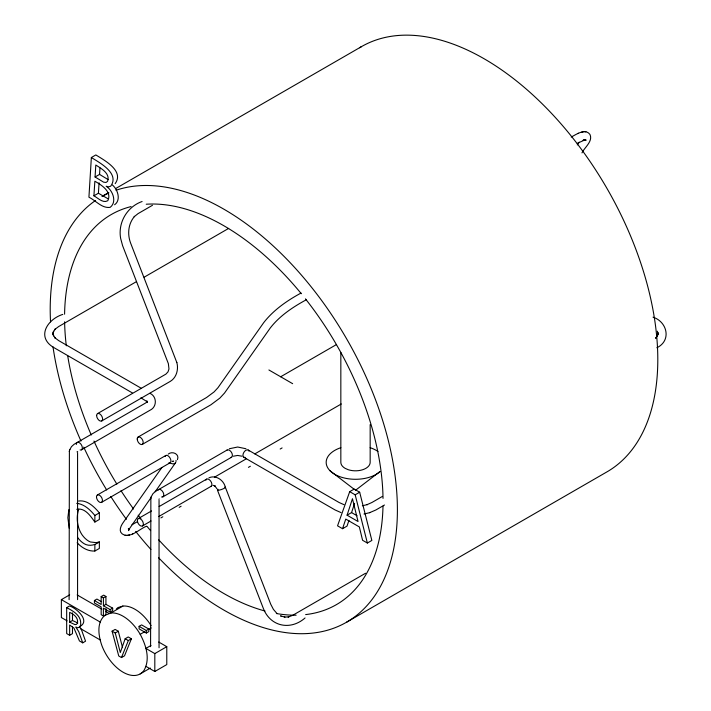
<?xml version="1.0" encoding="UTF-8"?>
<svg xmlns="http://www.w3.org/2000/svg" width="711" height="711" viewBox="0 0 711 711"><rect width="100%" height="100%" fill="white"/><g stroke="black" fill="none" stroke-linecap="round" stroke-linejoin="round"><path stroke-width="1.07" d="M91.355 157.522L88.928 197.214C95.754 200.458 101.86 208.554 110.125 207.363C117.244 202.066 112.8 190.272 106.152 186.264L108.667 186.806L110.676 186.238C119.892 173.466 100.011 162.952 91.355 157.522L95.843 154.936C104.499 160.357 124.389 170.871 115.164 183.651M95.07 176.995L95.798 165.032C101.22 168.525 110.489 173.448 107.592 181.349L106.028 182.46L103.628 182.176L95.07 176.995L99.558 174.408L99.958 167.885M93.914 195.818L94.856 181.234C101.291 184.842 112.32 191.712 107.796 200.715C102.997 203.577 97.922 197.934 93.914 195.818L98.411 193.232L99.078 182.807M69.394 451.005L69.109 599.684M150.865 498.047L150.581 646.663M68.86 509.609L67.865 517.732L69.207 528.273M657.337 335.939L658.084 332.677L658.084 334.463L657.337 331.202M177.439 459.644C179.821 454.009 172.293 450.712 168.24 454.098M69.776 449.716L71.491 446.641L74.077 444.295L145.648 402.977L147.106 401.884L146.981 401.208L147.337 402.293L146.528 401.164L147.106 401.679L140.876 397.831M151.247 496.758L152.963 493.674L155.549 491.337L227.12 450.019M69.26 451.441L69.838 449.494M150.741 498.482L151.319 496.536M158.935 499.335L159.202 498.873M347.075 515.182L352.452 498.731L358.042 521.519L347.075 515.182L351.563 512.595L354.593 503.335M342.542 528.7L345.759 519.092L359.357 526.94L362.583 540.28L367.365 543.035L371.853 540.44L359.668 492.216L354.194 489.061L349.705 491.657L337.547 525.82L342.542 528.7L347.03 526.113L348.959 520.345M78.628 509.352C75.935 517.644 77.17 527.429 82.014 534.743A16.104 9.296 60 0 0 90.359 541.969L96.145 542.653L99.353 541.924L99.353 548.439L94.865 551.025C88.013 551.478 81.649 547.639 77.117 542.751M112.08 631.172L118.746 655.986L121.474 657.559L124.532 655.8L131.393 638.789L128.22 636.958L125.163 638.727L120.301 652.494L115.253 633.003L112.08 631.172L115.138 629.404L118.302 631.235L122.559 647.65M121.474 657.559L128.336 640.558L131.393 638.789M161.912 467.465L123.279 522.425C121.012 525.491 118.293 531.037 122.265 533.943C130.193 539.089 139.454 528.842 146.493 526.22M150.759 498.002L128.735 529.748L129.002 528.771L128.673 530.628L128.38 528.513M155.185 491.71L175.413 462.923M577.288 144.893L579.198 142.173M581.971 152.883C584.469 147.435 593.267 141.285 589.917 134.388C585.082 128.104 576.443 134.352 571.244 137.036M657.746 335.174L655.524 338.276L656.111 337.752M77.73 451.841L77.463 452.303L77.037 451.805M116.346 609.034L117.884 607.603L122.905 606.056A34.288 19.792 60 0 1 151.15 625.698M355.5 490.297L380.03 471.491M656.848 347.759C671.735 340.685 667.336 321.745 653.018 317.159M114.613 204.768C121.217 200.093 117.804 189.464 112.409 184.984M108.739 192.548L102.011 196.432A245.508 141.747 60 0 1 108.801 193.045M115.466 188.664L361.446 46.65M142.102 201.515C126.976 206.803 117.75 222.845 120.666 238.487L122.612 245.722L168.365 363.65L168.969 368.965L168.018 371.844L165.912 374.119L97.505 413.615M152.474 205.292L138.076 213.611L134.166 216.739L134.566 216.348C128.176 223.778 127.26 234.026 130.557 242.94L176.843 362.574M62.781 314.395C46.873 319.497 36.039 337.485 54.152 347.759L132.299 392.881M136.459 281.636L58.658 326.553L54.889 329.389L55.476 328.864L53.254 331.966L53.663 331.202L52.916 334.463L52.916 332.677L53.663 335.939L53.254 335.174L55.476 338.276L54.889 337.752L58.658 340.587L141.365 388.339M144.137 277.201L228.658 228.4M300.993 293.065C287.013 300.664 273.548 309.996 263.692 322.661L217.966 387.717L214.082 391.921L206.563 397.511L138.085 437.052M306.281 299.784C292.825 307.09 279.672 315.826 270.198 328.073L224.498 393.085L219.85 398.107L210.847 404.817L142.316 444.384M101.735 420.948L170.338 381.345C176.612 377.55 178.719 369.231 176.817 362.432M81.445 449.823L150.012 410.229C157.104 407.065 157.104 396.498 150.012 393.334M280.676 376.768L336.312 344.648M97.354 495.007L165.832 455.467M101.584 502.339L170.116 462.772M99.353 512.88L99.353 519.465L94.865 522.061L94.865 515.466L99.353 512.88C94.234 506.801 87.213 499.735 78.548 501.033M162.917 496.856L231.493 457.271M138.236 518.612L151.541 510.933M159.14 506.543L206.652 479.116M77.517 537.329A16.104 9.296 60 0 0 85.862 544.564C90.484 546.297 95.55 544.813 99.353 541.924M137.552 521.607L131.988 524.718M214.429 477.214L246.148 458.906M254.796 453.911L341.289 403.972M142.476 525.944L151.043 520.994M158.669 516.595L211.069 486.342M160.917 517.892L162.837 516.781M179.19 507.334L181.118 506.232M248.432 467.358L250.361 466.247M280.17 449.032L282.098 447.93M67.056 620.827L61.368 617.539L61.368 599.64L69.66 594.858M72.486 626.453L72.486 633.652L69.651 635.287L66.674 633.563L66.674 607.621L69.5 605.985C75.979 607.789 90.048 620.196 80.636 626.089M122.905 606.056L110.934 612.971L103.397 615.966L101.166 614.677L101.166 606.874L94.421 602.981L94.421 600.511L96.936 599.062L101.149 601.542M94.421 600.511L101.166 604.483L101.166 596.6L103.682 595.151L105.93 596.449L105.93 604.332L103.415 605.781L103.415 597.898L105.93 596.449M69.651 622.134L74.993 624.622L76.415 624.391L77.295 623.405C78.885 618.108 73.908 614.233 69.651 612.367L69.651 622.134L72.486 620.499L77.819 622.987M103.415 605.781L110.152 609.594L112.667 608.145L112.667 610.616L110.152 612.064L103.397 608.163L103.397 615.966M69.651 635.287L69.651 624.996L73.944 628.071L79.454 640.949L82.716 642.833L85.551 641.198L81.587 630.062L79.685 626.595M115.253 633.003L118.302 631.235M349.705 491.657L355.18 494.812L359.668 492.216M139.107 626.338L141.622 624.889L148.83 629.057L148.83 631.59L146.324 633.039L139.107 628.88L139.107 626.338L146.324 630.506L148.83 629.057M110.934 612.971A34.288 19.792 60 0 1 140.2 634.31L144.804 631.652M148.483 629.528L151.247 627.929M382.456 496.402L371.889 502.508L366.983 504.686L367.418 504.57L362.361 505.788M384.482 505.014L375.843 510L369.56 512.693M150.99 645.464L145.862 648.423L154.811 653.596L166.783 646.681L166.783 664.581L154.811 671.495L145.862 666.323M140.2 673.904L150.332 668.056M365.543 573.262L292.577 615.388L288.115 617.095L288.755 616.89L284.293 617.05L284.951 617.139L280.525 615.824L281.041 616.161M305.063 617.957C290.435 630.879 270.056 626.631 263.15 607.932L217.459 490.172M346.559 622.214L606.954 471.882A245.508 141.747 60 0 0 606.012 186.771A245.508 141.747 60 0 0 359.588 47.753M577.296 143.311L584.957 139.889L583.029 140.28L586.175 140.111L584.051 139.943M229.342 448.748L237.661 447.015L245.97 448.748M172.222 461.563L173.448 461.128L172.773 461.208M208.963 477.801C215.851 474.628 223.796 480.227 225.316 487.168L270.749 604.261L273.433 609.416L276.908 613.406M581.411 132.246L583.34 131.855M577.75 133.552L578.55 133.268M129.589 534.894L127.66 535.285M132.45 533.872L133.25 533.588M233.35 456.204L237.661 455.449L241.971 456.204M364.005 514.017L369.996 512.587M76.761 509.298C85.08 507.512 90.715 516.302 94.865 522.061M584.886 131.784L585.962 131.722M125.038 535.419L126.114 535.356M212.953 485.284L215.184 486.102L214.713 485.791L217.015 488.821M76.708 503.335C84.369 504.143 90.173 509.831 94.865 515.466M107.885 198.698L98.411 193.232M344.017 504.686L339.111 502.508L248.192 450.019M341.004 512.587L335.157 510L243.82 457.271M108.116 179.59L99.558 174.408M105.93 604.332L112.667 608.145M268.9 369.969L292.648 383.682M351.563 512.595L357.046 515.759M101.166 596.6L103.415 597.898M77.135 594.92L101.789 609.158M105.584 611.344L108.428 612.989M158.731 642.033L166.783 646.681M61.368 599.64L100.251 622.089M125.163 638.727L128.336 640.558M66.674 607.621C72.78 610.838 80.85 615.166 80.698 623.192C81.276 626 78.539 629.173 75.828 627.031L78.761 631.688L82.716 642.833M80.334 628.497L100.251 639.989M330.1 470.824L354.62 489.621M140.2 634.31C145.942 645.028 150.528 658.928 144.049 670.331A34.288 19.792 60 0 1 102.064 646.086C98.438 636.061 95.994 621.769 105.912 614.517L105.912 608.669M355.18 494.812L367.365 543.035M370.164 424.618L370.164 462.354A14.664 8.47 0 0 1 348.168 469.687L345.128 468.345A14.664 8.47 0 0 1 340.836 462.354L340.836 352.478M159.051 500.268L159.051 647.765M154.811 653.596L154.811 671.495M146.324 630.506L146.324 633.039M110.152 609.594L110.152 612.064M94.865 544.519L94.865 551.025M77.57 453.227L77.57 599.631M72.486 612.9L72.486 620.499M116 190.246A245.508 141.747 60 0 1 339.449 326.864A245.508 141.747 60 0 1 371.133 600.679A245.508 141.747 60 0 1 158.526 557.655M150.901 549.443A245.508 141.747 60 0 1 135.668 531.41M126.425 519.323A245.508 141.747 60 0 1 110.792 496.509M106.677 489.941A245.508 141.747 60 0 1 83.711 447.112M80.983 441.087A245.508 141.747 60 0 1 53.005 346.861M50.534 321.852A245.508 141.747 60 0 1 95.55 200.466M296.14 615.184A225.2 130.024 60 0 1 276.357 613.522M265.016 611.016A225.2 130.024 60 0 1 158.713 539.836M150.599 530.637A225.2 130.024 60 0 1 147.008 526.344M140.831 518.639A225.2 130.024 60 0 1 138.165 515.191M133.579 509.023A225.2 130.024 60 0 1 121.012 490.697M116.862 484.111A225.2 130.024 60 0 1 93.95 441.06M91.266 435.008A225.2 130.024 60 0 1 67.723 355.927M66.301 345.795A225.2 130.024 60 0 1 64.603 321.834M64.585 314.191A225.2 130.024 60 0 1 131.073 206.581M146.235 204.226A225.2 130.024 60 0 1 301.313 293.723M305.446 298.86A225.2 130.024 60 0 1 383.025 498.42M382.998 506.17A225.2 130.024 60 0 1 305.65 614.588M165.103 456.542A4.23 2.337 59.4 0 1 168.143 455.875A4.23 2.337 59.4 0 1 170.898 460.577A4.23 2.337 59.4 0 1 168.818 462.87M175.866 462.203A4.23 3.262 36.1 0 1 169.973 462.674M175.99 460.417A4.23 3.262 36.1 0 1 176.061 461.35M205.897 480.201A4.23 2.417 57.8 0 1 210.643 481.063A4.23 2.417 57.8 0 1 210.456 486.528M224.996 487.062A4.23 0.818 -19.7 0 1 221.068 489.639A4.23 0.818 -19.7 0 1 218.099 489.31M380.243 471.446A29.338 16.94 0 0 1 334.312 474.068A29.338 16.94 0 0 1 340.836 447.69M370.164 447.69A29.338 16.94 0 0 1 377.968 451.467M76.335 444.428A4.23 2.444 60 0 1 79.063 442.562A4.23 2.444 60 0 1 82.272 447.255A4.23 2.444 60 0 1 80.103 449.939M158.206 489.968A4.23 2.444 60 0 1 163.174 492.456A4.23 2.444 60 0 1 161.575 496.98M226.631 450.463A4.23 2.524 58.4 0 1 231.493 452.383A4.23 2.524 58.4 0 1 230.853 457.475M245.206 457.413A4.23 2.524 -58.4 0 1 243.829 452.383A4.23 2.524 -58.4 0 1 248.992 451.13M147.044 401.777L146.981 402.355L147.337 401.271L146.528 402.399L147.106 401.884M137.214 438.989A4.23 2.444 60 0 0 141.702 444.571A4.23 2.444 60 0 0 141.702 438.589A4.23 2.444 60 0 0 137.214 438.989M96.474 496.945A4.23 2.444 60 0 0 100.962 502.526A4.23 2.444 60 0 0 100.962 496.545A4.23 2.444 60 0 0 96.474 496.945M96.625 415.553A4.23 2.444 60 0 0 101.113 421.143A4.23 2.444 60 0 0 101.113 415.153A4.23 2.444 60 0 0 96.625 415.553M137.365 520.55A4.23 2.444 60 0 0 141.853 526.14A4.23 2.444 60 0 0 141.853 520.15A4.23 2.444 60 0 0 137.365 520.55"/></g></svg>
